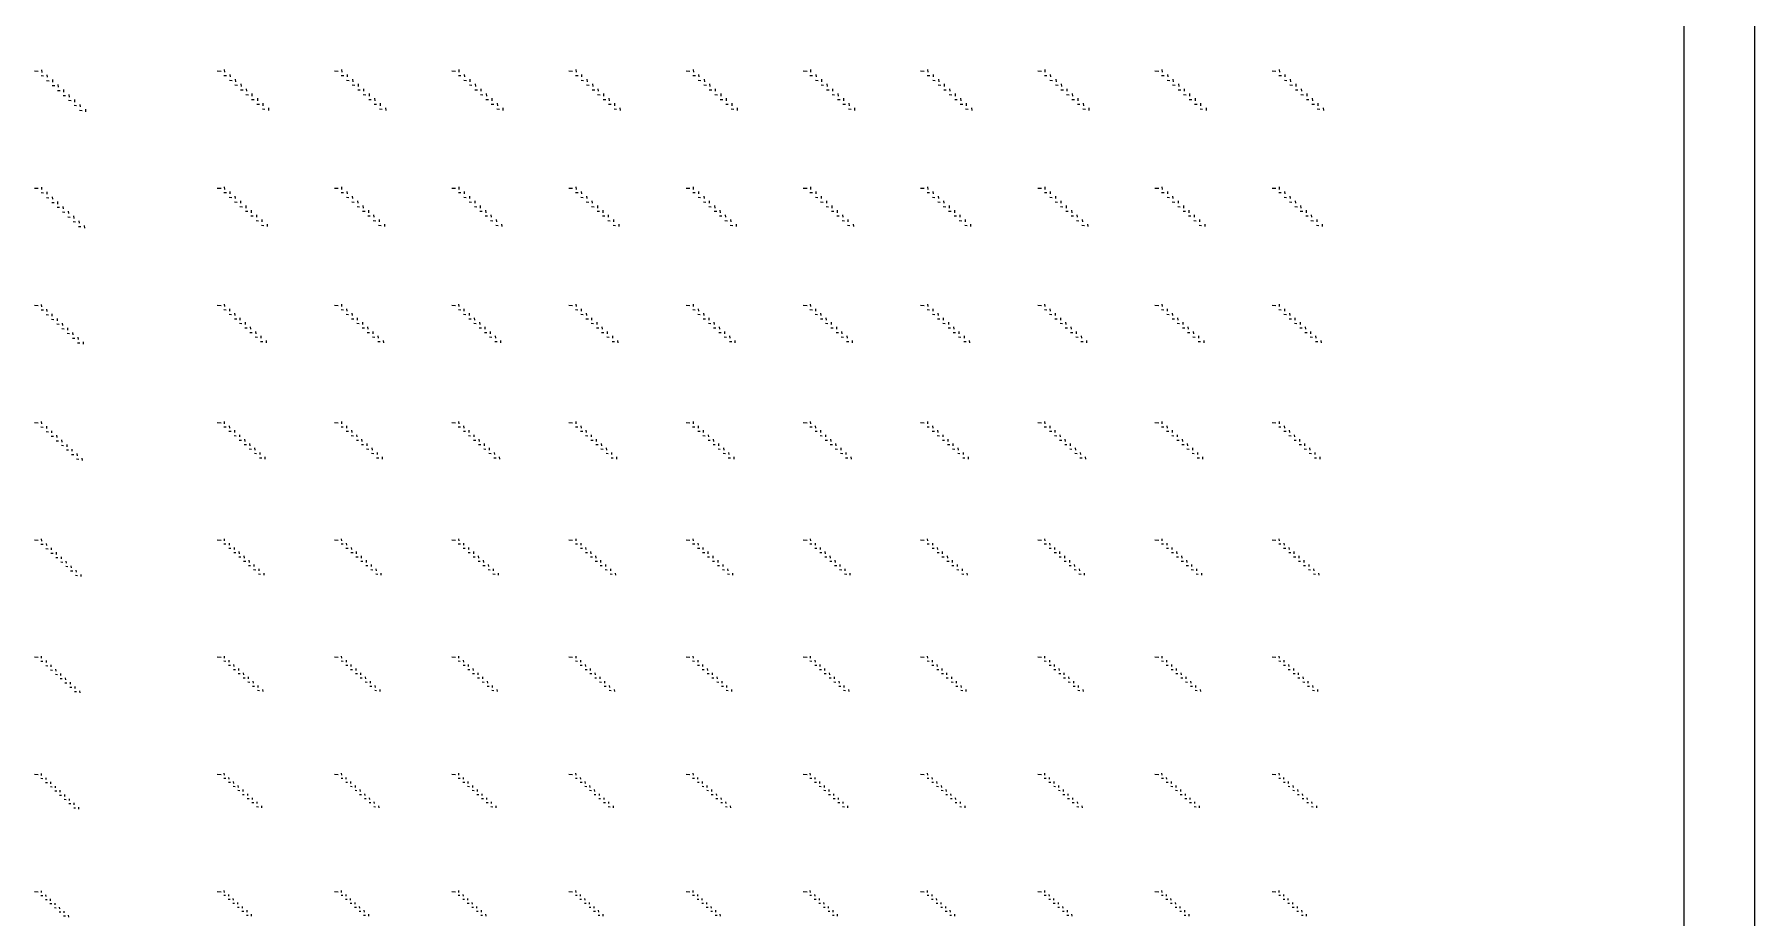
# Model space of a CAD drawing. Extents: x 0 to 300000, y 0 to 300000.
# Drawn here: x 226620 to 300000, y 187790 to 225460 of the extents above; entities that cross this region are included whole.
import ezdxf

# ---------------------------------------------------------------- set-up
doc = ezdxf.new("R2010")
doc.units = 0
doc.header["$MEASUREMENT"] = 0
doc.layers.get('0').update_dxf_attribs({"linetype": 'CONTINUOUS'})

msp = doc.modelspace()

# ---------------------------------------------------------------- linework, layer by layer
at = {"color": 7}
for p, q in [((226620, 223905), (226780, 223895)), ((226920, 223950), (226930, 223840)), ((234420, 223905), (234580, 223895)), ((234720, 223960), (234730, 223850)), ((239420, 223905), (239580, 223895)), ((239720, 223960), (239730, 223850)), ((244420, 223905), (244580, 223895)), ((244720, 223960), (244730, 223850)), ((249420, 223905), (249580, 223895)), ((249720, 223960), (249730, 223850)), ((254420, 223905), (254580, 223895)), ((254720, 223960), (254730, 223850)), ((259420, 223905), (259580, 223895)), ((259720, 223960), (259730, 223850)), ((264420, 223905), (264580, 223895)), ((264720, 223960), (264730, 223850)), ((269420, 223905), (269580, 223895)), ((269720, 223960), (269730, 223850)), ((274420, 223905), (274580, 223895)), ((274720, 223960), (274730, 223850)), ((279420, 223905), (279580, 223895)), ((279720, 223960), (279730, 223850)), ((226905, 223705), (227015, 223695)), ((227140, 223490), (227250, 223485)), ((227155, 223740), (227165, 223630)), ((227375, 223280), (227485, 223275)), ((227390, 223530), (227395, 223420)), ((227625, 223320), (227630, 223210)), ((227860, 223105), (227865, 223000)), ((234705, 223710), (234815, 223705)), ((234940, 223505), (235050, 223500)), ((234955, 223755), (234965, 223645)), ((235175, 223305), (235285, 223295)), ((235190, 223550), (235200, 223440)), ((235410, 223100), (235520, 223090)), ((235425, 223345), (235435, 223235)), ((235660, 223145), (235665, 223035)), ((239705, 223710), (239815, 223705)), ((239940, 223505), (240050, 223500)), ((239955, 223755), (239965, 223645)), ((240175, 223305), (240285, 223295)), ((240190, 223550), (240200, 223440)), ((240410, 223100), (240520, 223090)), ((240425, 223345), (240435, 223235)), ((240660, 223145), (240665, 223035)), ((244705, 223710), (244815, 223705)), ((244940, 223505), (245050, 223500)), ((244955, 223755), (244965, 223645)), ((245175, 223305), (245285, 223295)), ((245190, 223550), (245200, 223440)), ((245410, 223100), (245520, 223090)), ((245425, 223345), (245435, 223235)), ((245660, 223145), (245665, 223035)), ((249705, 223710), (249815, 223705)), ((249940, 223505), (250050, 223500)), ((249955, 223755), (249965, 223645)), ((250175, 223305), (250285, 223295)), ((250190, 223550), (250200, 223440)), ((250410, 223100), (250520, 223090)), ((250425, 223345), (250435, 223235)), ((250660, 223145), (250665, 223035)), ((254705, 223710), (254815, 223705)), ((254940, 223505), (255050, 223500)), ((254955, 223755), (254965, 223645)), ((255175, 223305), (255285, 223295)), ((255190, 223550), (255200, 223440)), ((255410, 223100), (255520, 223090)), ((255425, 223345), (255435, 223235)), ((255660, 223145), (255665, 223035)), ((259705, 223710), (259815, 223705)), ((259940, 223505), (260050, 223500)), ((259955, 223755), (259965, 223645)), ((260175, 223305), (260285, 223295)), ((260190, 223550), (260200, 223440)), ((260410, 223100), (260520, 223090)), ((260425, 223345), (260435, 223235)), ((260660, 223145), (260665, 223035)), ((264705, 223710), (264815, 223705)), ((264940, 223505), (265050, 223500)), ((264955, 223755), (264965, 223645)), ((265175, 223305), (265285, 223295)), ((265190, 223550), (265200, 223440)), ((265410, 223100), (265520, 223090)), ((265425, 223345), (265435, 223235)), ((265660, 223145), (265665, 223035)), ((269705, 223710), (269815, 223705)), ((269940, 223505), (270050, 223500)), ((269955, 223755), (269965, 223645)), ((270175, 223305), (270285, 223295)), ((270190, 223550), (270200, 223440)), ((270410, 223100), (270520, 223090)), ((270425, 223345), (270435, 223235)), ((270660, 223145), (270665, 223035)), ((274705, 223710), (274815, 223705)), ((274940, 223505), (275050, 223500)), ((274955, 223755), (274965, 223645)), ((275175, 223305), (275285, 223295)), ((275190, 223550), (275200, 223440)), ((275410, 223100), (275520, 223090)), ((275425, 223345), (275435, 223235)), ((275660, 223145), (275665, 223035)), ((279705, 223710), (279815, 223705)), ((279940, 223505), (280050, 223500)), ((279955, 223755), (279965, 223645)), ((280175, 223305), (280285, 223295)), ((280190, 223550), (280200, 223440)), ((280410, 223100), (280520, 223090)), ((280425, 223345), (280435, 223235)), ((280660, 223145), (280665, 223035)), ((227610, 223070), (227715, 223065)), ((227840, 222860), (227950, 222850)), ((228075, 222650), (228185, 222640)), ((228090, 222895), (228100, 222785)), ((228310, 222435), (228420, 222430)), ((228325, 222685), (228335, 222575)), ((228560, 222475), (228570, 222365)), ((235645, 222895), (235755, 222885)), ((235880, 222690), (235990, 222685)), ((235895, 222940), (235900, 222830)), ((236110, 222485), (236220, 222480)), ((236130, 222735), (236135, 222625)), ((236365, 222530), (236370, 222420)), ((240645, 222895), (240755, 222885)), ((240880, 222690), (240990, 222685)), ((240895, 222940), (240900, 222830)), ((241110, 222485), (241220, 222480)), ((241130, 222735), (241135, 222625)), ((241365, 222530), (241370, 222420)), ((245645, 222895), (245755, 222885)), ((245880, 222690), (245990, 222685)), ((245895, 222940), (245900, 222830)), ((246110, 222485), (246220, 222480)), ((246130, 222735), (246135, 222625)), ((246365, 222530), (246370, 222420)), ((250645, 222895), (250755, 222885)), ((250880, 222690), (250990, 222685)), ((250895, 222940), (250900, 222830)), ((251110, 222485), (251220, 222480)), ((251130, 222735), (251135, 222625)), ((251365, 222530), (251370, 222420)), ((255645, 222895), (255755, 222885)), ((255880, 222690), (255990, 222685)), ((255895, 222940), (255900, 222830)), ((256110, 222485), (256220, 222480)), ((256130, 222735), (256135, 222625)), ((256365, 222530), (256370, 222420)), ((260645, 222895), (260755, 222885)), ((260880, 222690), (260990, 222685)), ((260895, 222940), (260900, 222830)), ((261110, 222485), (261220, 222480)), ((261130, 222735), (261135, 222625)), ((261365, 222530), (261370, 222420)), ((265645, 222895), (265755, 222885)), ((265880, 222690), (265990, 222685)), ((265895, 222940), (265900, 222830)), ((266110, 222485), (266220, 222480)), ((266130, 222735), (266135, 222625)), ((266365, 222530), (266370, 222420)), ((270645, 222895), (270755, 222885)), ((270880, 222690), (270990, 222685)), ((270895, 222940), (270900, 222830)), ((271110, 222485), (271220, 222480)), ((271130, 222735), (271135, 222625)), ((271365, 222530), (271370, 222420)), ((275645, 222895), (275755, 222885)), ((275880, 222690), (275990, 222685)), ((275895, 222940), (275900, 222830)), ((276110, 222485), (276220, 222480)), ((276130, 222735), (276135, 222625)), ((276365, 222530), (276370, 222420)), ((280645, 222895), (280755, 222885)), ((280880, 222690), (280990, 222685)), ((280895, 222940), (280900, 222830)), ((281110, 222485), (281220, 222480)), ((281130, 222735), (281135, 222625)), ((281365, 222530), (281370, 222420)), ((228545, 222225), (228655, 222220)), ((228795, 222265), (228805, 222155)), ((236345, 222285), (236455, 222275)), ((236600, 222325), (236605, 222220)), ((241345, 222285), (241455, 222275)), ((241600, 222325), (241605, 222220)), ((246345, 222285), (246455, 222275)), ((246600, 222325), (246605, 222220)), ((251345, 222285), (251455, 222275)), ((251600, 222325), (251605, 222220)), ((256345, 222285), (256455, 222275)), ((256600, 222325), (256605, 222220)), ((261345, 222285), (261455, 222275)), ((261600, 222325), (261605, 222220)), ((266345, 222285), (266455, 222275)), ((266600, 222325), (266605, 222220)), ((271345, 222285), (271455, 222275)), ((271600, 222325), (271605, 222220)), ((276345, 222285), (276455, 222275)), ((276600, 222325), (276605, 222220)), ((281345, 222285), (281455, 222275)), ((281600, 222325), (281605, 222220)), ((226620, 218905), (226780, 218895)), ((226905, 218710), (227010, 218700)), ((226920, 218950), (226925, 218845)), ((227145, 218745), (227155, 218640)), ((234420, 218905), (234580, 218895)), ((234705, 218715), (234810, 218710)), ((234720, 218955), (234725, 218850)), ((234950, 218755), (234955, 218655)), ((239420, 218905), (239580, 218895)), ((239705, 218715), (239810, 218710)), ((239720, 218955), (239725, 218850)), ((239950, 218755), (239955, 218655)), ((244420, 218905), (244580, 218895)), ((244705, 218715), (244810, 218710)), ((244720, 218955), (244725, 218850)), ((244950, 218755), (244955, 218655)), ((249420, 218905), (249580, 218895)), ((249705, 218715), (249810, 218710)), ((249720, 218955), (249725, 218850)), ((249950, 218755), (249955, 218655)), ((254420, 218905), (254580, 218895)), ((254705, 218715), (254810, 218710)), ((254720, 218955), (254725, 218850)), ((254950, 218755), (254955, 218655)), ((259420, 218905), (259580, 218895)), ((259705, 218715), (259810, 218710)), ((259720, 218955), (259725, 218850)), ((259950, 218755), (259955, 218655)), ((264420, 218905), (264580, 218895)), ((264705, 218715), (264810, 218710)), ((264720, 218955), (264725, 218850)), ((264950, 218755), (264955, 218655)), ((269420, 218905), (269580, 218895)), ((269705, 218715), (269810, 218710)), ((269720, 218955), (269725, 218850)), ((269950, 218755), (269955, 218655)), ((274420, 218905), (274580, 218895)), ((274705, 218715), (274810, 218710)), ((274720, 218955), (274725, 218850)), ((274950, 218755), (274955, 218655)), ((279420, 218905), (279580, 218895)), ((279705, 218715), (279810, 218710)), ((279720, 218955), (279725, 218850)), ((279950, 218755), (279955, 218655)), ((227130, 218500), (227235, 218495)), ((227360, 218295), (227465, 218290)), ((227375, 218535), (227385, 218430)), ((227590, 218090), (227695, 218085)), ((227605, 218330), (227610, 218225)), ((227830, 218125), (227840, 218020)), ((234935, 218515), (235035, 218510)), ((235160, 218320), (235265, 218310)), ((235175, 218560), (235185, 218455)), ((235390, 218120), (235495, 218110)), ((235405, 218360), (235410, 218255)), ((235635, 218160), (235640, 218055)), ((235865, 217960), (235870, 217855)), ((239935, 218515), (240035, 218510)), ((240160, 218320), (240265, 218310)), ((240175, 218560), (240185, 218455)), ((240390, 218120), (240495, 218110)), ((240405, 218360), (240410, 218255)), ((240635, 218160), (240640, 218055)), ((240865, 217960), (240870, 217855)), ((244935, 218515), (245035, 218510)), ((245160, 218320), (245265, 218310)), ((245175, 218560), (245185, 218455)), ((245390, 218120), (245495, 218110)), ((245405, 218360), (245410, 218255)), ((245635, 218160), (245640, 218055)), ((245865, 217960), (245870, 217855)), ((249935, 218515), (250035, 218510)), ((250160, 218320), (250265, 218310)), ((250175, 218560), (250185, 218455)), ((250390, 218120), (250495, 218110)), ((250405, 218360), (250410, 218255)), ((250635, 218160), (250640, 218055)), ((250865, 217960), (250870, 217855)), ((254935, 218515), (255035, 218510)), ((255160, 218320), (255265, 218310)), ((255175, 218560), (255185, 218455)), ((255390, 218120), (255495, 218110)), ((255405, 218360), (255410, 218255)), ((255635, 218160), (255640, 218055)), ((255865, 217960), (255870, 217855)), ((259935, 218515), (260035, 218510)), ((260160, 218320), (260265, 218310)), ((260175, 218560), (260185, 218455)), ((260390, 218120), (260495, 218110)), ((260405, 218360), (260410, 218255)), ((260635, 218160), (260640, 218055)), ((260865, 217960), (260870, 217855)), ((264935, 218515), (265035, 218510)), ((265160, 218320), (265265, 218310)), ((265175, 218560), (265185, 218455)), ((265390, 218120), (265495, 218110)), ((265405, 218360), (265410, 218255)), ((265635, 218160), (265640, 218055)), ((265865, 217960), (265870, 217855)), ((269935, 218515), (270035, 218510)), ((270160, 218320), (270265, 218310)), ((270175, 218560), (270185, 218455)), ((270390, 218120), (270495, 218110)), ((270405, 218360), (270410, 218255)), ((270635, 218160), (270640, 218055)), ((270865, 217960), (270870, 217855)), ((274935, 218515), (275035, 218510)), ((275160, 218320), (275265, 218310)), ((275175, 218560), (275185, 218455)), ((275390, 218120), (275495, 218110)), ((275405, 218360), (275410, 218255)), ((275635, 218160), (275640, 218055)), ((275865, 217960), (275870, 217855)), ((279935, 218515), (280035, 218510)), ((280160, 218320), (280265, 218310)), ((280175, 218560), (280185, 218455)), ((280390, 218120), (280495, 218110)), ((280405, 218360), (280410, 218255)), ((280635, 218160), (280640, 218055)), ((280865, 217960), (280870, 217855)), ((227820, 217885), (227920, 217880)), ((228045, 217680), (228150, 217670)), ((228060, 217920), (228070, 217815)), ((228275, 217475), (228380, 217465)), ((228290, 217715), (228295, 217610)), ((228505, 217270), (228605, 217260)), ((228520, 217510), (228525, 217405)), ((228745, 217305), (228755, 217200)), ((235620, 217920), (235725, 217915)), ((235850, 217720), (235950, 217715)), ((236075, 217520), (236180, 217515)), ((236090, 217765), (236100, 217660)), ((236305, 217325), (236410, 217315)), ((236320, 217565), (236325, 217460)), ((236550, 217365), (236555, 217260)), ((240620, 217920), (240725, 217915)), ((240850, 217720), (240950, 217715)), ((241075, 217520), (241180, 217515)), ((241090, 217765), (241100, 217660)), ((241305, 217325), (241410, 217315)), ((241320, 217565), (241325, 217460)), ((241550, 217365), (241555, 217260)), ((245620, 217920), (245725, 217915)), ((245850, 217720), (245950, 217715)), ((246075, 217520), (246180, 217515)), ((246090, 217765), (246100, 217660)), ((246305, 217325), (246410, 217315)), ((246320, 217565), (246325, 217460)), ((246550, 217365), (246555, 217260)), ((250620, 217920), (250725, 217915)), ((250850, 217720), (250950, 217715)), ((251075, 217520), (251180, 217515)), ((251090, 217765), (251100, 217660)), ((251305, 217325), (251410, 217315)), ((251320, 217565), (251325, 217460)), ((251550, 217365), (251555, 217260)), ((255620, 217920), (255725, 217915)), ((255850, 217720), (255950, 217715)), ((256075, 217520), (256180, 217515)), ((256090, 217765), (256100, 217660)), ((256305, 217325), (256410, 217315)), ((256320, 217565), (256325, 217460)), ((256550, 217365), (256555, 217260)), ((260620, 217920), (260725, 217915)), ((260850, 217720), (260950, 217715)), ((261075, 217520), (261180, 217515)), ((261090, 217765), (261100, 217660)), ((261305, 217325), (261410, 217315)), ((261320, 217565), (261325, 217460)), ((261550, 217365), (261555, 217260)), ((265620, 217920), (265725, 217915)), ((265850, 217720), (265950, 217715)), ((266075, 217520), (266180, 217515)), ((266090, 217765), (266100, 217660)), ((266305, 217325), (266410, 217315)), ((266320, 217565), (266325, 217460)), ((266550, 217365), (266555, 217260)), ((270620, 217920), (270725, 217915)), ((270850, 217720), (270950, 217715)), ((271075, 217520), (271180, 217515)), ((271090, 217765), (271100, 217660)), ((271305, 217325), (271410, 217315)), ((271320, 217565), (271325, 217460)), ((271550, 217365), (271555, 217260)), ((275620, 217920), (275725, 217915)), ((275850, 217720), (275950, 217715)), ((276075, 217520), (276180, 217515)), ((276090, 217765), (276100, 217660)), ((276305, 217325), (276410, 217315)), ((276320, 217565), (276325, 217460)), ((276550, 217365), (276555, 217260)), ((280620, 217920), (280725, 217915)), ((280850, 217720), (280950, 217715)), ((281075, 217520), (281180, 217515)), ((281090, 217765), (281100, 217660)), ((281305, 217325), (281410, 217315)), ((281320, 217565), (281325, 217460)), ((281550, 217365), (281555, 217260)), ((226620, 213905), (226780, 213895)), ((226905, 213715), (227005, 213705)), ((226915, 213945), (226925, 213845)), ((227140, 213745), (227145, 213645)), ((227360, 213545), (227370, 213445)), ((234420, 213905), (234580, 213895)), ((234705, 213720), (234805, 213715)), ((234715, 213955), (234725, 213855)), ((234940, 213760), (234945, 213660)), ((235160, 213565), (235170, 213465)), ((239420, 213905), (239580, 213895)), ((239705, 213720), (239805, 213715)), ((239715, 213955), (239725, 213855)), ((239940, 213760), (239945, 213660)), ((240160, 213565), (240170, 213465)), ((244420, 213905), (244580, 213895)), ((244705, 213720), (244805, 213715)), ((244715, 213955), (244725, 213855)), ((244940, 213760), (244945, 213660)), ((245160, 213565), (245170, 213465)), ((249420, 213905), (249580, 213895)), ((249705, 213720), (249805, 213715)), ((249715, 213955), (249725, 213855)), ((249940, 213760), (249945, 213660)), ((250160, 213565), (250170, 213465)), ((254420, 213905), (254580, 213895)), ((254705, 213720), (254805, 213715)), ((254715, 213955), (254725, 213855)), ((254940, 213760), (254945, 213660)), ((255160, 213565), (255170, 213465)), ((259420, 213905), (259580, 213895)), ((259705, 213720), (259805, 213715)), ((259715, 213955), (259725, 213855)), ((259940, 213760), (259945, 213660)), ((260160, 213565), (260170, 213465)), ((264420, 213905), (264580, 213895)), ((264705, 213720), (264805, 213715)), ((264715, 213955), (264725, 213855)), ((264940, 213760), (264945, 213660)), ((265160, 213565), (265170, 213465)), ((269420, 213905), (269580, 213895)), ((269705, 213720), (269805, 213715)), ((269715, 213955), (269725, 213855)), ((269940, 213760), (269945, 213660)), ((270160, 213565), (270170, 213465)), ((274420, 213905), (274580, 213895)), ((274705, 213720), (274805, 213715)), ((274715, 213955), (274725, 213855)), ((274940, 213760), (274945, 213660)), ((275160, 213565), (275170, 213465)), ((279420, 213905), (279580, 213895)), ((279705, 213720), (279805, 213715)), ((279715, 213955), (279725, 213855)), ((279940, 213760), (279945, 213660)), ((280160, 213565), (280170, 213465)), ((227125, 213510), (227225, 213505)), ((227350, 213310), (227450, 213305)), ((227570, 213110), (227670, 213105)), ((227585, 213345), (227590, 213245)), ((227795, 212910), (227895, 212905)), ((227805, 213145), (227815, 213045)), ((228030, 212945), (228035, 212845)), ((234925, 213525), (235025, 213520)), ((235150, 213335), (235250, 213325)), ((235370, 213140), (235470, 213130)), ((235385, 213370), (235390, 213275)), ((235595, 212945), (235695, 212940)), ((235610, 213180), (235615, 213080)), ((235830, 212985), (235840, 212885)), ((239925, 213525), (240025, 213520)), ((240150, 213335), (240250, 213325)), ((240370, 213140), (240470, 213130)), ((240385, 213370), (240390, 213275)), ((240595, 212945), (240695, 212940)), ((240610, 213180), (240615, 213080)), ((240830, 212985), (240840, 212885)), ((244925, 213525), (245025, 213520)), ((245150, 213335), (245250, 213325)), ((245370, 213140), (245470, 213130)), ((245385, 213370), (245390, 213275)), ((245595, 212945), (245695, 212940)), ((245610, 213180), (245615, 213080)), ((245830, 212985), (245840, 212885)), ((249925, 213525), (250025, 213520)), ((250150, 213335), (250250, 213325)), ((250370, 213140), (250470, 213130)), ((250385, 213370), (250390, 213275)), ((250595, 212945), (250695, 212940)), ((250610, 213180), (250615, 213080)), ((250830, 212985), (250840, 212885)), ((254925, 213525), (255025, 213520)), ((255150, 213335), (255250, 213325)), ((255370, 213140), (255470, 213130)), ((255385, 213370), (255390, 213275)), ((255595, 212945), (255695, 212940)), ((255610, 213180), (255615, 213080)), ((255830, 212985), (255840, 212885)), ((259925, 213525), (260025, 213520)), ((260150, 213335), (260250, 213325)), ((260370, 213140), (260470, 213130)), ((260385, 213370), (260390, 213275)), ((260595, 212945), (260695, 212940)), ((260610, 213180), (260615, 213080)), ((260830, 212985), (260840, 212885)), ((264925, 213525), (265025, 213520)), ((265150, 213335), (265250, 213325)), ((265370, 213140), (265470, 213130)), ((265385, 213370), (265390, 213275)), ((265595, 212945), (265695, 212940)), ((265610, 213180), (265615, 213080)), ((265830, 212985), (265840, 212885)), ((269925, 213525), (270025, 213520)), ((270150, 213335), (270250, 213325)), ((270370, 213140), (270470, 213130)), ((270385, 213370), (270390, 213275)), ((270595, 212945), (270695, 212940)), ((270610, 213180), (270615, 213080)), ((270830, 212985), (270840, 212885)), ((274925, 213525), (275025, 213520)), ((275150, 213335), (275250, 213325)), ((275370, 213140), (275470, 213130)), ((275385, 213370), (275390, 213275)), ((275595, 212945), (275695, 212940)), ((275610, 213180), (275615, 213080)), ((275830, 212985), (275840, 212885)), ((279925, 213525), (280025, 213520)), ((280150, 213335), (280250, 213325)), ((280370, 213140), (280470, 213130)), ((280385, 213370), (280390, 213275)), ((280595, 212945), (280695, 212940)), ((280610, 213180), (280615, 213080)), ((280830, 212985), (280840, 212885)), ((228015, 212710), (228115, 212705)), ((228240, 212510), (228340, 212505)), ((228250, 212745), (228260, 212645)), ((228460, 212310), (228560, 212305)), ((228475, 212545), (228480, 212445)), ((228695, 212345), (228705, 212245)), ((235815, 212750), (235915, 212745)), ((236040, 212560), (236140, 212550)), ((236055, 212790), (236060, 212690)), ((236265, 212365), (236365, 212355)), ((236275, 212600), (236285, 212500)), ((236500, 212405), (236505, 212305)), ((240815, 212750), (240915, 212745)), ((241040, 212560), (241140, 212550)), ((241055, 212790), (241060, 212690)), ((241265, 212365), (241365, 212355)), ((241275, 212600), (241285, 212500)), ((241500, 212405), (241505, 212305)), ((245815, 212750), (245915, 212745)), ((246040, 212560), (246140, 212550)), ((246055, 212790), (246060, 212690)), ((246265, 212365), (246365, 212355)), ((246275, 212600), (246285, 212500)), ((246500, 212405), (246505, 212305)), ((250815, 212750), (250915, 212745)), ((251040, 212560), (251140, 212550)), ((251055, 212790), (251060, 212690)), ((251265, 212365), (251365, 212355)), ((251275, 212600), (251285, 212500)), ((251500, 212405), (251505, 212305)), ((255815, 212750), (255915, 212745)), ((256040, 212560), (256140, 212550)), ((256055, 212790), (256060, 212690)), ((256265, 212365), (256365, 212355)), ((256275, 212600), (256285, 212500)), ((256500, 212405), (256505, 212305)), ((260815, 212750), (260915, 212745)), ((261040, 212560), (261140, 212550)), ((261055, 212790), (261060, 212690)), ((261265, 212365), (261365, 212355)), ((261275, 212600), (261285, 212500)), ((261500, 212405), (261505, 212305)), ((265815, 212750), (265915, 212745)), ((266040, 212560), (266140, 212550)), ((266055, 212790), (266060, 212690)), ((266265, 212365), (266365, 212355)), ((266275, 212600), (266285, 212500)), ((266500, 212405), (266505, 212305)), ((270815, 212750), (270915, 212745)), ((271040, 212560), (271140, 212550)), ((271055, 212790), (271060, 212690)), ((271265, 212365), (271365, 212355)), ((271275, 212600), (271285, 212500)), ((271500, 212405), (271505, 212305)), ((275815, 212750), (275915, 212745)), ((276040, 212560), (276140, 212550)), ((276055, 212790), (276060, 212690)), ((276265, 212365), (276365, 212355)), ((276275, 212600), (276285, 212500)), ((276500, 212405), (276505, 212305)), ((280815, 212750), (280915, 212745)), ((281040, 212560), (281140, 212550)), ((281055, 212790), (281060, 212690)), ((281265, 212365), (281365, 212355)), ((281275, 212600), (281285, 212500)), ((281500, 212405), (281505, 212305)), ((226620, 208905), (226780, 208895)), ((226900, 208715), (226995, 208710)), ((226915, 208945), (226920, 208850)), ((227120, 208520), (227215, 208515)), ((227130, 208750), (227135, 208655)), ((227350, 208555), (227355, 208460)), ((234420, 208905), (234580, 208895)), ((234700, 208725), (234795, 208720)), ((234715, 208950), (234720, 208855)), ((234920, 208535), (235015, 208530)), ((234930, 208765), (234940, 208670)), ((235150, 208575), (235155, 208480)), ((239420, 208905), (239580, 208895)), ((239700, 208725), (239795, 208720)), ((239715, 208950), (239720, 208855)), ((239920, 208535), (240015, 208530)), ((239930, 208765), (239940, 208670)), ((240150, 208575), (240155, 208480)), ((244420, 208905), (244580, 208895)), ((244700, 208725), (244795, 208720)), ((244715, 208950), (244720, 208855)), ((244920, 208535), (245015, 208530)), ((244930, 208765), (244940, 208670)), ((245150, 208575), (245155, 208480)), ((249420, 208905), (249580, 208895)), ((249700, 208725), (249795, 208720)), ((249715, 208950), (249720, 208855)), ((249920, 208535), (250015, 208530)), ((249930, 208765), (249940, 208670)), ((250150, 208575), (250155, 208480)), ((254420, 208905), (254580, 208895)), ((254700, 208725), (254795, 208720)), ((254715, 208950), (254720, 208855)), ((254920, 208535), (255015, 208530)), ((254930, 208765), (254940, 208670)), ((255150, 208575), (255155, 208480)), ((259420, 208905), (259580, 208895)), ((259700, 208725), (259795, 208720)), ((259715, 208950), (259720, 208855)), ((259920, 208535), (260015, 208530)), ((259930, 208765), (259940, 208670)), ((260150, 208575), (260155, 208480)), ((264420, 208905), (264580, 208895)), ((264700, 208725), (264795, 208720)), ((264715, 208950), (264720, 208855)), ((264920, 208535), (265015, 208530)), ((264930, 208765), (264940, 208670)), ((265150, 208575), (265155, 208480)), ((269420, 208905), (269580, 208895)), ((269700, 208725), (269795, 208720)), ((269715, 208950), (269720, 208855)), ((269920, 208535), (270015, 208530)), ((269930, 208765), (269940, 208670)), ((270150, 208575), (270155, 208480)), ((274420, 208905), (274580, 208895)), ((274700, 208725), (274795, 208720)), ((274715, 208950), (274720, 208855)), ((274920, 208535), (275015, 208530)), ((274930, 208765), (274940, 208670)), ((275150, 208575), (275155, 208480)), ((279420, 208905), (279580, 208895)), ((279700, 208725), (279795, 208720)), ((279715, 208950), (279720, 208855)), ((279920, 208535), (280015, 208530)), ((279930, 208765), (279940, 208670)), ((280150, 208575), (280155, 208480)), ((227335, 208325), (227430, 208320)), ((227550, 208130), (227645, 208125)), ((227565, 208360), (227570, 208265)), ((227770, 207935), (227865, 207930)), ((227780, 208165), (227785, 208070)), ((227985, 207740), (228080, 207735)), ((228000, 207970), (228005, 207875)), ((228215, 207775), (228220, 207680)), ((235135, 208350), (235230, 208340)), ((235355, 208160), (235450, 208150)), ((235365, 208385), (235370, 208290)), ((235570, 207970), (235665, 207965)), ((235580, 208195), (235590, 208100)), ((235785, 207780), (235880, 207775)), ((235800, 208010), (235805, 207915)), ((236015, 207820), (236025, 207725)), ((240135, 208350), (240230, 208340)), ((240355, 208160), (240450, 208150)), ((240365, 208385), (240370, 208290)), ((240570, 207970), (240665, 207965)), ((240580, 208195), (240590, 208100)), ((240785, 207780), (240880, 207775)), ((240800, 208010), (240805, 207915)), ((241015, 207820), (241025, 207725)), ((245135, 208350), (245230, 208340)), ((245355, 208160), (245450, 208150)), ((245365, 208385), (245370, 208290)), ((245570, 207970), (245665, 207965)), ((245580, 208195), (245590, 208100)), ((245785, 207780), (245880, 207775)), ((245800, 208010), (245805, 207915)), ((246015, 207820), (246025, 207725)), ((250135, 208350), (250230, 208340)), ((250355, 208160), (250450, 208150)), ((250365, 208385), (250370, 208290)), ((250570, 207970), (250665, 207965)), ((250580, 208195), (250590, 208100)), ((250785, 207780), (250880, 207775)), ((250800, 208010), (250805, 207915)), ((251015, 207820), (251025, 207725)), ((255135, 208350), (255230, 208340)), ((255355, 208160), (255450, 208150)), ((255365, 208385), (255370, 208290)), ((255570, 207970), (255665, 207965)), ((255580, 208195), (255590, 208100)), ((255785, 207780), (255880, 207775)), ((255800, 208010), (255805, 207915)), ((256015, 207820), (256025, 207725)), ((260135, 208350), (260230, 208340)), ((260355, 208160), (260450, 208150)), ((260365, 208385), (260370, 208290)), ((260570, 207970), (260665, 207965)), ((260580, 208195), (260590, 208100)), ((260785, 207780), (260880, 207775)), ((260800, 208010), (260805, 207915)), ((261015, 207820), (261025, 207725)), ((265135, 208350), (265230, 208340)), ((265355, 208160), (265450, 208150)), ((265365, 208385), (265370, 208290)), ((265570, 207970), (265665, 207965)), ((265580, 208195), (265590, 208100)), ((265785, 207780), (265880, 207775)), ((265800, 208010), (265805, 207915)), ((266015, 207820), (266025, 207725)), ((270135, 208350), (270230, 208340)), ((270355, 208160), (270450, 208150)), ((270365, 208385), (270370, 208290)), ((270570, 207970), (270665, 207965)), ((270580, 208195), (270590, 208100)), ((270785, 207780), (270880, 207775)), ((270800, 208010), (270805, 207915)), ((271015, 207820), (271025, 207725)), ((275135, 208350), (275230, 208340)), ((275355, 208160), (275450, 208150)), ((275365, 208385), (275370, 208290)), ((275570, 207970), (275665, 207965)), ((275580, 208195), (275590, 208100)), ((275785, 207780), (275880, 207775)), ((275800, 208010), (275805, 207915)), ((276015, 207820), (276025, 207725)), ((280135, 208350), (280230, 208340)), ((280355, 208160), (280450, 208150)), ((280365, 208385), (280370, 208290)), ((280570, 207970), (280665, 207965)), ((280580, 208195), (280590, 208100)), ((280785, 207780), (280880, 207775)), ((280800, 208010), (280805, 207915)), ((281015, 207820), (281025, 207725)), ((228200, 207545), (228295, 207540)), ((228420, 207350), (228515, 207345)), ((228430, 207580), (228440, 207485)), ((228650, 207385), (228655, 207290)), ((236005, 207595), (236100, 207585)), ((236220, 207405), (236315, 207400)), ((236235, 207630), (236240, 207535)), ((236450, 207440), (236455, 207345)), ((241005, 207595), (241100, 207585)), ((241220, 207405), (241315, 207400)), ((241235, 207630), (241240, 207535)), ((241450, 207440), (241455, 207345)), ((246005, 207595), (246100, 207585)), ((246220, 207405), (246315, 207400)), ((246235, 207630), (246240, 207535)), ((246450, 207440), (246455, 207345)), ((251005, 207595), (251100, 207585)), ((251220, 207405), (251315, 207400)), ((251235, 207630), (251240, 207535)), ((251450, 207440), (251455, 207345)), ((256005, 207595), (256100, 207585)), ((256220, 207405), (256315, 207400)), ((256235, 207630), (256240, 207535)), ((256450, 207440), (256455, 207345)), ((261005, 207595), (261100, 207585)), ((261220, 207405), (261315, 207400)), ((261235, 207630), (261240, 207535)), ((261450, 207440), (261455, 207345)), ((266005, 207595), (266100, 207585)), ((266220, 207405), (266315, 207400)), ((266235, 207630), (266240, 207535)), ((266450, 207440), (266455, 207345)), ((271005, 207595), (271100, 207585)), ((271220, 207405), (271315, 207400)), ((271235, 207630), (271240, 207535)), ((271450, 207440), (271455, 207345)), ((276005, 207595), (276100, 207585)), ((276220, 207405), (276315, 207400)), ((276235, 207630), (276240, 207535)), ((276450, 207440), (276455, 207345)), ((281005, 207595), (281100, 207585)), ((281220, 207405), (281315, 207400)), ((281235, 207630), (281240, 207535)), ((281450, 207440), (281455, 207345)), ((226620, 203905), (226780, 203895)), ((226900, 203720), (226990, 203715)), ((226910, 203940), (226920, 203850)), ((227110, 203530), (227200, 203525)), ((227125, 203750), (227130, 203660)), ((227325, 203340), (227415, 203335)), ((227335, 203560), (227340, 203470)), ((227545, 203370), (227550, 203280)), ((234420, 203905), (234580, 203895)), ((234700, 203730), (234790, 203725)), ((234710, 203950), (234720, 203860)), ((234910, 203545), (235000, 203540)), ((234925, 203765), (234930, 203675)), ((235125, 203365), (235215, 203355)), ((235135, 203580), (235140, 203490)), ((235345, 203400), (235350, 203310)), ((239420, 203905), (239580, 203895)), ((239700, 203730), (239790, 203725)), ((239710, 203950), (239720, 203860)), ((239910, 203545), (240000, 203540)), ((239925, 203765), (239930, 203675)), ((240125, 203365), (240215, 203355)), ((240135, 203580), (240140, 203490)), ((240345, 203400), (240350, 203310)), ((244420, 203905), (244580, 203895)), ((244700, 203730), (244790, 203725)), ((244710, 203950), (244720, 203860)), ((244910, 203545), (245000, 203540)), ((244925, 203765), (244930, 203675)), ((245125, 203365), (245215, 203355)), ((245135, 203580), (245140, 203490)), ((245345, 203400), (245350, 203310)), ((249420, 203905), (249580, 203895)), ((249700, 203730), (249790, 203725)), ((249710, 203950), (249720, 203860)), ((249910, 203545), (250000, 203540)), ((249925, 203765), (249930, 203675)), ((250125, 203365), (250215, 203355)), ((250135, 203580), (250140, 203490)), ((250345, 203400), (250350, 203310)), ((254420, 203905), (254580, 203895)), ((254700, 203730), (254790, 203725)), ((254710, 203950), (254720, 203860)), ((254910, 203545), (255000, 203540)), ((254925, 203765), (254930, 203675)), ((255125, 203365), (255215, 203355)), ((255135, 203580), (255140, 203490)), ((255345, 203400), (255350, 203310)), ((259420, 203905), (259580, 203895)), ((259700, 203730), (259790, 203725)), ((259710, 203950), (259720, 203860)), ((259910, 203545), (260000, 203540)), ((259925, 203765), (259930, 203675)), ((260125, 203365), (260215, 203355)), ((260135, 203580), (260140, 203490)), ((260345, 203400), (260350, 203310)), ((264420, 203905), (264580, 203895)), ((264700, 203730), (264790, 203725)), ((264710, 203950), (264720, 203860)), ((264910, 203545), (265000, 203540)), ((264925, 203765), (264930, 203675)), ((265125, 203365), (265215, 203355)), ((265135, 203580), (265140, 203490)), ((265345, 203400), (265350, 203310)), ((269420, 203905), (269580, 203895)), ((269700, 203730), (269790, 203725)), ((269710, 203950), (269720, 203860)), ((269910, 203545), (270000, 203540)), ((269925, 203765), (269930, 203675)), ((270125, 203365), (270215, 203355)), ((270135, 203580), (270140, 203490)), ((270345, 203400), (270350, 203310)), ((274420, 203905), (274580, 203895)), ((274700, 203730), (274790, 203725)), ((274710, 203950), (274720, 203860)), ((274910, 203545), (275000, 203540)), ((274925, 203765), (274930, 203675)), ((275125, 203365), (275215, 203355)), ((275135, 203580), (275140, 203490)), ((275345, 203400), (275350, 203310)), ((279420, 203905), (279580, 203895)), ((279700, 203730), (279790, 203725)), ((279710, 203950), (279720, 203860)), ((279910, 203545), (280000, 203540)), ((279925, 203765), (279930, 203675)), ((280125, 203365), (280215, 203355)), ((280135, 203580), (280140, 203490)), ((280345, 203400), (280350, 203310)), ((227535, 203155), (227625, 203145)), ((227745, 202965), (227835, 202955)), ((227755, 203180), (227760, 203090)), ((227955, 202775), (228045, 202765)), ((227965, 202990), (227970, 202900)), ((228165, 202585), (228255, 202575)), ((228175, 202800), (228185, 202710)), ((228390, 202610), (228395, 202525)), ((235335, 203180), (235425, 203175)), ((235545, 202995), (235635, 202990)), ((235555, 203215), (235565, 203125)), ((235755, 202810), (235845, 202805)), ((235770, 203030), (235775, 202940)), ((235970, 202630), (236060, 202620)), ((235980, 202845), (235985, 202760)), ((236190, 202665), (236195, 202575)), ((240335, 203180), (240425, 203175)), ((240545, 202995), (240635, 202990)), ((240555, 203215), (240565, 203125)), ((240755, 202810), (240845, 202805)), ((240770, 203030), (240775, 202940)), ((240970, 202630), (241060, 202620)), ((240980, 202845), (240985, 202760)), ((241190, 202665), (241195, 202575)), ((245335, 203180), (245425, 203175)), ((245545, 202995), (245635, 202990)), ((245555, 203215), (245565, 203125)), ((245755, 202810), (245845, 202805)), ((245770, 203030), (245775, 202940)), ((245970, 202630), (246060, 202620)), ((245980, 202845), (245985, 202760)), ((246190, 202665), (246195, 202575)), ((250335, 203180), (250425, 203175)), ((250545, 202995), (250635, 202990)), ((250555, 203215), (250565, 203125)), ((250755, 202810), (250845, 202805)), ((250770, 203030), (250775, 202940)), ((250970, 202630), (251060, 202620)), ((250980, 202845), (250985, 202760)), ((251190, 202665), (251195, 202575)), ((255335, 203180), (255425, 203175)), ((255545, 202995), (255635, 202990)), ((255555, 203215), (255565, 203125)), ((255755, 202810), (255845, 202805)), ((255770, 203030), (255775, 202940)), ((255970, 202630), (256060, 202620)), ((255980, 202845), (255985, 202760)), ((256190, 202665), (256195, 202575)), ((260335, 203180), (260425, 203175)), ((260545, 202995), (260635, 202990)), ((260555, 203215), (260565, 203125)), ((260755, 202810), (260845, 202805)), ((260770, 203030), (260775, 202940)), ((260970, 202630), (261060, 202620)), ((260980, 202845), (260985, 202760)), ((261190, 202665), (261195, 202575)), ((265335, 203180), (265425, 203175)), ((265545, 202995), (265635, 202990)), ((265555, 203215), (265565, 203125)), ((265755, 202810), (265845, 202805)), ((265770, 203030), (265775, 202940)), ((265970, 202630), (266060, 202620)), ((265980, 202845), (265985, 202760)), ((266190, 202665), (266195, 202575)), ((270335, 203180), (270425, 203175)), ((270545, 202995), (270635, 202990)), ((270555, 203215), (270565, 203125)), ((270755, 202810), (270845, 202805)), ((270770, 203030), (270775, 202940)), ((270970, 202630), (271060, 202620)), ((270980, 202845), (270985, 202760)), ((271190, 202665), (271195, 202575)), ((275335, 203180), (275425, 203175)), ((275545, 202995), (275635, 202990)), ((275555, 203215), (275565, 203125)), ((275755, 202810), (275845, 202805)), ((275770, 203030), (275775, 202940)), ((275970, 202630), (276060, 202620)), ((275980, 202845), (275985, 202760)), ((276190, 202665), (276195, 202575)), ((280335, 203180), (280425, 203175)), ((280545, 202995), (280635, 202990)), ((280555, 203215), (280565, 203125)), ((280755, 202810), (280845, 202805)), ((280770, 203030), (280775, 202940)), ((280970, 202630), (281060, 202620)), ((280980, 202845), (280985, 202760)), ((281190, 202665), (281195, 202575)), ((228375, 202395), (228465, 202385)), ((228600, 202425), (228605, 202335)), ((236180, 202445), (236270, 202440)), ((236400, 202480), (236405, 202390)), ((241180, 202445), (241270, 202440)), ((241400, 202480), (241405, 202390)), ((246180, 202445), (246270, 202440)), ((246400, 202480), (246405, 202390)), ((251180, 202445), (251270, 202440)), ((251400, 202480), (251405, 202390)), ((256180, 202445), (256270, 202440)), ((256400, 202480), (256405, 202390)), ((261180, 202445), (261270, 202440)), ((261400, 202480), (261405, 202390)), ((266180, 202445), (266270, 202440)), ((266400, 202480), (266405, 202390)), ((271180, 202445), (271270, 202440)), ((271400, 202480), (271405, 202390)), ((276180, 202445), (276270, 202440)), ((276400, 202480), (276405, 202390)), ((281180, 202445), (281270, 202440)), ((281400, 202480), (281405, 202390)), ((226620, 198905), (226780, 198895)), ((226910, 198940), (226915, 198855)), ((234420, 198905), (234580, 198895)), ((234710, 198945), (234715, 198860)), ((239420, 198905), (239580, 198895)), ((239710, 198945), (239715, 198860)), ((244420, 198905), (244580, 198895)), ((244710, 198945), (244715, 198860)), ((249420, 198905), (249580, 198895)), ((249710, 198945), (249715, 198860)), ((254420, 198905), (254580, 198895)), ((254710, 198945), (254715, 198860)), ((259420, 198905), (259580, 198895)), ((259710, 198945), (259715, 198860)), ((264420, 198905), (264580, 198895)), ((264710, 198945), (264715, 198860)), ((269420, 198905), (269580, 198895)), ((269710, 198945), (269715, 198860)), ((274420, 198905), (274580, 198895)), ((274710, 198945), (274715, 198860)), ((279420, 198905), (279580, 198895)), ((279710, 198945), (279715, 198860)), ((226900, 198725), (226985, 198720)), ((227105, 198540), (227190, 198535)), ((227115, 198755), (227120, 198670)), ((227310, 198360), (227395, 198350)), ((227320, 198570), (227325, 198485)), ((227515, 198175), (227600, 198165)), ((227525, 198385), (227530, 198300)), ((227730, 198200), (227735, 198115)), ((234700, 198735), (234785, 198730)), ((234905, 198555), (234990, 198550)), ((234915, 198770), (234920, 198685)), ((235110, 198375), (235195, 198370)), ((235120, 198590), (235125, 198505)), ((235315, 198200), (235400, 198195)), ((235325, 198410), (235330, 198325)), ((235530, 198230), (235535, 198150)), ((239700, 198735), (239785, 198730)), ((239905, 198555), (239990, 198550)), ((239915, 198770), (239920, 198685)), ((240110, 198375), (240195, 198370)), ((240120, 198590), (240125, 198505)), ((240315, 198200), (240400, 198195)), ((240325, 198410), (240330, 198325)), ((240530, 198230), (240535, 198150)), ((244700, 198735), (244785, 198730)), ((244905, 198555), (244990, 198550)), ((244915, 198770), (244920, 198685)), ((245110, 198375), (245195, 198370)), ((245120, 198590), (245125, 198505)), ((245315, 198200), (245400, 198195)), ((245325, 198410), (245330, 198325)), ((245530, 198230), (245535, 198150)), ((249700, 198735), (249785, 198730)), ((249905, 198555), (249990, 198550)), ((249915, 198770), (249920, 198685)), ((250110, 198375), (250195, 198370)), ((250120, 198590), (250125, 198505)), ((250315, 198200), (250400, 198195)), ((250325, 198410), (250330, 198325)), ((250530, 198230), (250535, 198150)), ((254700, 198735), (254785, 198730)), ((254905, 198555), (254990, 198550)), ((254915, 198770), (254920, 198685)), ((255110, 198375), (255195, 198370)), ((255120, 198590), (255125, 198505)), ((255315, 198200), (255400, 198195)), ((255325, 198410), (255330, 198325)), ((255530, 198230), (255535, 198150)), ((259700, 198735), (259785, 198730)), ((259905, 198555), (259990, 198550)), ((259915, 198770), (259920, 198685)), ((260110, 198375), (260195, 198370)), ((260120, 198590), (260125, 198505)), ((260315, 198200), (260400, 198195)), ((260325, 198410), (260330, 198325)), ((260530, 198230), (260535, 198150)), ((264700, 198735), (264785, 198730)), ((264905, 198555), (264990, 198550)), ((264915, 198770), (264920, 198685)), ((265110, 198375), (265195, 198370)), ((265120, 198590), (265125, 198505)), ((265315, 198200), (265400, 198195)), ((265325, 198410), (265330, 198325)), ((265530, 198230), (265535, 198150)), ((269700, 198735), (269785, 198730)), ((269905, 198555), (269990, 198550)), ((269915, 198770), (269920, 198685)), ((270110, 198375), (270195, 198370)), ((270120, 198590), (270125, 198505)), ((270315, 198200), (270400, 198195)), ((270325, 198410), (270330, 198325)), ((270530, 198230), (270535, 198150)), ((274700, 198735), (274785, 198730)), ((274905, 198555), (274990, 198550)), ((274915, 198770), (274920, 198685)), ((275110, 198375), (275195, 198370)), ((275120, 198590), (275125, 198505)), ((275315, 198200), (275400, 198195)), ((275325, 198410), (275330, 198325)), ((275530, 198230), (275535, 198150)), ((279700, 198735), (279785, 198730)), ((279905, 198555), (279990, 198550)), ((279915, 198770), (279920, 198685)), ((280110, 198375), (280195, 198370)), ((280120, 198590), (280125, 198505)), ((280315, 198200), (280400, 198195)), ((280325, 198410), (280330, 198325)), ((280530, 198230), (280535, 198150)), ((227720, 197990), (227805, 197985)), ((227925, 197805), (228010, 197800)), ((227935, 198015), (227940, 197930)), ((228130, 197620), (228215, 197615)), ((228140, 197830), (228145, 197745)), ((228335, 197435), (228420, 197430)), ((228345, 197645), (228350, 197560)), ((228550, 197460), (228555, 197380)), ((235520, 198020), (235605, 198015)), ((235725, 197840), (235810, 197835)), ((235735, 198055), (235740, 197970)), ((235930, 197665), (236015, 197660)), ((235940, 197875), (235945, 197790)), ((236135, 197485), (236220, 197480)), ((236145, 197695), (236150, 197610)), ((236350, 197520), (236360, 197435)), ((240520, 198020), (240605, 198015)), ((240725, 197840), (240810, 197835)), ((240735, 198055), (240740, 197970)), ((240930, 197665), (241015, 197660)), ((240940, 197875), (240945, 197790)), ((241135, 197485), (241220, 197480)), ((241145, 197695), (241150, 197610)), ((241350, 197520), (241360, 197435)), ((245520, 198020), (245605, 198015)), ((245725, 197840), (245810, 197835)), ((245735, 198055), (245740, 197970)), ((245930, 197665), (246015, 197660)), ((245940, 197875), (245945, 197790)), ((246135, 197485), (246220, 197480)), ((246145, 197695), (246150, 197610)), ((246350, 197520), (246360, 197435)), ((250520, 198020), (250605, 198015)), ((250725, 197840), (250810, 197835)), ((250735, 198055), (250740, 197970)), ((250930, 197665), (251015, 197660)), ((250940, 197875), (250945, 197790)), ((251135, 197485), (251220, 197480)), ((251145, 197695), (251150, 197610)), ((251350, 197520), (251360, 197435)), ((255520, 198020), (255605, 198015)), ((255725, 197840), (255810, 197835)), ((255735, 198055), (255740, 197970)), ((255930, 197665), (256015, 197660)), ((255940, 197875), (255945, 197790)), ((256135, 197485), (256220, 197480)), ((256145, 197695), (256150, 197610)), ((256350, 197520), (256360, 197435)), ((260520, 198020), (260605, 198015)), ((260725, 197840), (260810, 197835)), ((260735, 198055), (260740, 197970)), ((260930, 197665), (261015, 197660)), ((260940, 197875), (260945, 197790)), ((261135, 197485), (261220, 197480)), ((261145, 197695), (261150, 197610)), ((261350, 197520), (261360, 197435)), ((265520, 198020), (265605, 198015)), ((265725, 197840), (265810, 197835)), ((265735, 198055), (265740, 197970)), ((265930, 197665), (266015, 197660)), ((265940, 197875), (265945, 197790)), ((266135, 197485), (266220, 197480)), ((266145, 197695), (266150, 197610)), ((266350, 197520), (266360, 197435)), ((270520, 198020), (270605, 198015)), ((270725, 197840), (270810, 197835)), ((270735, 198055), (270740, 197970)), ((270930, 197665), (271015, 197660)), ((270940, 197875), (270945, 197790)), ((271135, 197485), (271220, 197480)), ((271145, 197695), (271150, 197610)), ((271350, 197520), (271360, 197435)), ((275520, 198020), (275605, 198015)), ((275725, 197840), (275810, 197835)), ((275735, 198055), (275740, 197970)), ((275930, 197665), (276015, 197660)), ((275940, 197875), (275945, 197790)), ((276135, 197485), (276220, 197480)), ((276145, 197695), (276150, 197610)), ((276350, 197520), (276360, 197435)), ((280520, 198020), (280605, 198015)), ((280725, 197840), (280810, 197835)), ((280735, 198055), (280740, 197970)), ((280930, 197665), (281015, 197660)), ((280940, 197875), (280945, 197790)), ((281135, 197485), (281220, 197480)), ((281145, 197695), (281150, 197610)), ((281350, 197520), (281360, 197435)), ((226620, 193905), (226780, 193895)), ((226900, 193730), (226980, 193725)), ((226905, 193935), (226915, 193855)), ((227105, 193755), (227110, 193675)), ((234420, 193905), (234580, 193895)), ((234700, 193740), (234780, 193735)), ((234705, 193945), (234715, 193865)), ((234905, 193770), (234910, 193690)), ((239420, 193905), (239580, 193895)), ((239700, 193740), (239780, 193735)), ((239705, 193945), (239715, 193865)), ((239905, 193770), (239910, 193690)), ((244420, 193905), (244580, 193895)), ((244700, 193740), (244780, 193735)), ((244705, 193945), (244715, 193865)), ((244905, 193770), (244910, 193690)), ((249420, 193905), (249580, 193895)), ((249700, 193740), (249780, 193735)), ((249705, 193945), (249715, 193865)), ((249905, 193770), (249910, 193690)), ((254420, 193905), (254580, 193895)), ((254700, 193740), (254780, 193735)), ((254705, 193945), (254715, 193865)), ((254905, 193770), (254910, 193690)), ((259420, 193905), (259580, 193895)), ((259700, 193740), (259780, 193735)), ((259705, 193945), (259715, 193865)), ((259905, 193770), (259910, 193690)), ((264420, 193905), (264580, 193895)), ((264700, 193740), (264780, 193735)), ((264705, 193945), (264715, 193865)), ((264905, 193770), (264910, 193690)), ((269420, 193905), (269580, 193895)), ((269700, 193740), (269780, 193735)), ((269705, 193945), (269715, 193865)), ((269905, 193770), (269910, 193690)), ((274420, 193905), (274580, 193895)), ((274700, 193740), (274780, 193735)), ((274705, 193945), (274715, 193865)), ((274905, 193770), (274910, 193690)), ((279420, 193905), (279580, 193895)), ((279700, 193740), (279780, 193735)), ((279705, 193945), (279715, 193865)), ((279905, 193770), (279910, 193690)), ((227100, 193550), (227180, 193545)), ((227300, 193375), (227380, 193370)), ((227305, 193580), (227310, 193500)), ((227495, 193195), (227575, 193190)), ((227505, 193400), (227510, 193320)), ((227695, 193015), (227775, 193010)), ((227705, 193220), (227710, 193140)), ((227905, 193040), (227910, 192960)), ((234900, 193565), (234980, 193560)), ((235100, 193390), (235180, 193385)), ((235105, 193595), (235110, 193515)), ((235300, 193220), (235380, 193215)), ((235305, 193425), (235310, 193345)), ((235495, 193045), (235575, 193040)), ((235505, 193250), (235510, 193170)), ((235705, 193075), (235710, 192995)), ((239900, 193565), (239980, 193560)), ((240100, 193390), (240180, 193385)), ((240105, 193595), (240110, 193515)), ((240300, 193220), (240380, 193215)), ((240305, 193425), (240310, 193345)), ((240495, 193045), (240575, 193040)), ((240505, 193250), (240510, 193170)), ((240705, 193075), (240710, 192995)), ((244900, 193565), (244980, 193560)), ((245100, 193390), (245180, 193385)), ((245105, 193595), (245110, 193515)), ((245300, 193220), (245380, 193215)), ((245305, 193425), (245310, 193345)), ((245495, 193045), (245575, 193040)), ((245505, 193250), (245510, 193170)), ((245705, 193075), (245710, 192995)), ((249900, 193565), (249980, 193560)), ((250100, 193390), (250180, 193385)), ((250105, 193595), (250110, 193515)), ((250300, 193220), (250380, 193215)), ((250305, 193425), (250310, 193345)), ((250495, 193045), (250575, 193040)), ((250505, 193250), (250510, 193170)), ((250705, 193075), (250710, 192995)), ((254900, 193565), (254980, 193560)), ((255100, 193390), (255180, 193385)), ((255105, 193595), (255110, 193515)), ((255300, 193220), (255380, 193215)), ((255305, 193425), (255310, 193345)), ((255495, 193045), (255575, 193040)), ((255505, 193250), (255510, 193170)), ((255705, 193075), (255710, 192995)), ((259900, 193565), (259980, 193560)), ((260100, 193390), (260180, 193385)), ((260105, 193595), (260110, 193515)), ((260300, 193220), (260380, 193215)), ((260305, 193425), (260310, 193345)), ((260495, 193045), (260575, 193040)), ((260505, 193250), (260510, 193170)), ((260705, 193075), (260710, 192995)), ((264900, 193565), (264980, 193560)), ((265100, 193390), (265180, 193385)), ((265105, 193595), (265110, 193515)), ((265300, 193220), (265380, 193215)), ((265305, 193425), (265310, 193345)), ((265495, 193045), (265575, 193040)), ((265505, 193250), (265510, 193170)), ((265705, 193075), (265710, 192995)), ((269900, 193565), (269980, 193560)), ((270100, 193390), (270180, 193385)), ((270105, 193595), (270110, 193515)), ((270300, 193220), (270380, 193215)), ((270305, 193425), (270310, 193345)), ((270495, 193045), (270575, 193040)), ((270505, 193250), (270510, 193170)), ((270705, 193075), (270710, 192995)), ((274900, 193565), (274980, 193560)), ((275100, 193390), (275180, 193385)), ((275105, 193595), (275110, 193515)), ((275300, 193220), (275380, 193215)), ((275305, 193425), (275310, 193345)), ((275495, 193045), (275575, 193040)), ((275505, 193250), (275510, 193170)), ((275705, 193075), (275710, 192995)), ((279900, 193565), (279980, 193560)), ((280100, 193390), (280180, 193385)), ((280105, 193595), (280110, 193515)), ((280300, 193220), (280380, 193215)), ((280305, 193425), (280310, 193345)), ((280495, 193045), (280575, 193040)), ((280505, 193250), (280510, 193170)), ((280705, 193075), (280710, 192995)), ((227895, 192835), (227975, 192830)), ((228095, 192655), (228175, 192650)), ((228100, 192860), (228105, 192780)), ((228295, 192475), (228375, 192470)), ((228300, 192680), (228305, 192600)), ((228500, 192500), (228505, 192420)), ((235695, 192870), (235775, 192865)), ((235895, 192700), (235975, 192695)), ((235905, 192905), (235910, 192825)), ((236095, 192525), (236175, 192520)), ((236105, 192730), (236110, 192650)), ((236305, 192555), (236310, 192475)), ((240695, 192870), (240775, 192865)), ((240895, 192700), (240975, 192695)), ((240905, 192905), (240910, 192825)), ((241095, 192525), (241175, 192520)), ((241105, 192730), (241110, 192650)), ((241305, 192555), (241310, 192475)), ((245695, 192870), (245775, 192865)), ((245895, 192700), (245975, 192695)), ((245905, 192905), (245910, 192825)), ((246095, 192525), (246175, 192520)), ((246105, 192730), (246110, 192650)), ((246305, 192555), (246310, 192475)), ((250695, 192870), (250775, 192865)), ((250895, 192700), (250975, 192695)), ((250905, 192905), (250910, 192825)), ((251095, 192525), (251175, 192520)), ((251105, 192730), (251110, 192650)), ((251305, 192555), (251310, 192475)), ((255695, 192870), (255775, 192865)), ((255895, 192700), (255975, 192695)), ((255905, 192905), (255910, 192825)), ((256095, 192525), (256175, 192520)), ((256105, 192730), (256110, 192650)), ((256305, 192555), (256310, 192475)), ((260695, 192870), (260775, 192865)), ((260895, 192700), (260975, 192695)), ((260905, 192905), (260910, 192825)), ((261095, 192525), (261175, 192520)), ((261105, 192730), (261110, 192650)), ((261305, 192555), (261310, 192475)), ((265695, 192870), (265775, 192865)), ((265895, 192700), (265975, 192695)), ((265905, 192905), (265910, 192825)), ((266095, 192525), (266175, 192520)), ((266105, 192730), (266110, 192650)), ((266305, 192555), (266310, 192475)), ((270695, 192870), (270775, 192865)), ((270895, 192700), (270975, 192695)), ((270905, 192905), (270910, 192825)), ((271095, 192525), (271175, 192520)), ((271105, 192730), (271110, 192650)), ((271305, 192555), (271310, 192475)), ((275695, 192870), (275775, 192865)), ((275895, 192700), (275975, 192695)), ((275905, 192905), (275910, 192825)), ((276095, 192525), (276175, 192520)), ((276105, 192730), (276110, 192650)), ((276305, 192555), (276310, 192475)), ((280695, 192870), (280775, 192865)), ((280895, 192700), (280975, 192695)), ((280905, 192905), (280910, 192825)), ((281095, 192525), (281175, 192520)), ((281105, 192730), (281110, 192650)), ((281305, 192555), (281310, 192475)), ((226620, 188905), (226780, 188895)), ((226900, 188735), (226975, 188730)), ((226905, 188935), (226910, 188860)), ((227100, 188760), (227105, 188685)), ((234420, 188905), (234580, 188895)), ((234700, 188745), (234775, 188740)), ((234705, 188940), (234710, 188865)), ((234900, 188775), (234905, 188700)), ((235090, 188605), (235095, 188530)), ((239420, 188905), (239580, 188895)), ((239700, 188745), (239775, 188740)), ((239705, 188940), (239710, 188865)), ((239900, 188775), (239905, 188700)), ((240090, 188605), (240095, 188530)), ((244420, 188905), (244580, 188895)), ((244700, 188745), (244775, 188740)), ((244705, 188940), (244710, 188865)), ((244900, 188775), (244905, 188700)), ((245090, 188605), (245095, 188530)), ((249420, 188905), (249580, 188895)), ((249700, 188745), (249775, 188740)), ((249705, 188940), (249710, 188865)), ((249900, 188775), (249905, 188700)), ((250090, 188605), (250095, 188530)), ((254420, 188905), (254580, 188895)), ((254700, 188745), (254775, 188740)), ((254705, 188940), (254710, 188865)), ((254900, 188775), (254905, 188700)), ((255090, 188605), (255095, 188530)), ((259420, 188905), (259580, 188895)), ((259700, 188745), (259775, 188740)), ((259705, 188940), (259710, 188865)), ((259900, 188775), (259905, 188700)), ((260090, 188605), (260095, 188530)), ((264420, 188905), (264580, 188895)), ((264700, 188745), (264775, 188740)), ((264705, 188940), (264710, 188865)), ((264900, 188775), (264905, 188700)), ((265090, 188605), (265095, 188530)), ((269420, 188905), (269580, 188895)), ((269700, 188745), (269775, 188740)), ((269705, 188940), (269710, 188865)), ((269900, 188775), (269905, 188700)), ((270090, 188605), (270095, 188530)), ((274420, 188905), (274580, 188895)), ((274700, 188745), (274775, 188740)), ((274705, 188940), (274710, 188865)), ((274900, 188775), (274905, 188700)), ((275090, 188605), (275095, 188530)), ((279420, 188905), (279580, 188895)), ((279700, 188745), (279775, 188740)), ((279705, 188940), (279710, 188865)), ((279900, 188775), (279905, 188700)), ((280090, 188605), (280095, 188530)), ((227090, 188560), (227165, 188555)), ((227285, 188390), (227360, 188385)), ((227290, 188585), (227295, 188510)), ((227480, 188215), (227555, 188210)), ((227485, 188410), (227490, 188335)), ((227670, 188040), (227745, 188035)), ((227680, 188240), (227685, 188165)), ((227865, 187865), (227940, 187860)), ((227870, 188065), (227875, 187990)), ((228065, 187890), (228070, 187815)), ((234890, 188575), (234965, 188570)), ((235085, 188405), (235160, 188400)), ((235280, 188240), (235355, 188235)), ((235285, 188435), (235290, 188360)), ((235475, 188070), (235550, 188065)), ((235480, 188270), (235485, 188195)), ((235665, 187900), (235740, 187895)), ((235675, 188100), (235680, 188025)), ((235865, 187930), (235870, 187855)), ((239890, 188575), (239965, 188570)), ((240085, 188405), (240160, 188400)), ((240280, 188240), (240355, 188235)), ((240285, 188435), (240290, 188360)), ((240475, 188070), (240550, 188065)), ((240480, 188270), (240485, 188195)), ((240665, 187900), (240740, 187895)), ((240675, 188100), (240680, 188025)), ((240865, 187930), (240870, 187855)), ((244890, 188575), (244965, 188570)), ((245085, 188405), (245160, 188400)), ((245280, 188240), (245355, 188235)), ((245285, 188435), (245290, 188360)), ((245475, 188070), (245550, 188065)), ((245480, 188270), (245485, 188195)), ((245665, 187900), (245740, 187895)), ((245675, 188100), (245680, 188025)), ((245865, 187930), (245870, 187855)), ((249890, 188575), (249965, 188570)), ((250085, 188405), (250160, 188400)), ((250280, 188240), (250355, 188235)), ((250285, 188435), (250290, 188360)), ((250475, 188070), (250550, 188065)), ((250480, 188270), (250485, 188195)), ((250665, 187900), (250740, 187895)), ((250675, 188100), (250680, 188025)), ((250865, 187930), (250870, 187855)), ((254890, 188575), (254965, 188570)), ((255085, 188405), (255160, 188400)), ((255280, 188240), (255355, 188235)), ((255285, 188435), (255290, 188360)), ((255475, 188070), (255550, 188065)), ((255480, 188270), (255485, 188195)), ((255665, 187900), (255740, 187895)), ((255675, 188100), (255680, 188025)), ((255865, 187930), (255870, 187855)), ((259890, 188575), (259965, 188570)), ((260085, 188405), (260160, 188400)), ((260280, 188240), (260355, 188235)), ((260285, 188435), (260290, 188360)), ((260475, 188070), (260550, 188065)), ((260480, 188270), (260485, 188195)), ((260665, 187900), (260740, 187895)), ((260675, 188100), (260680, 188025)), ((260865, 187930), (260870, 187855)), ((264890, 188575), (264965, 188570)), ((265085, 188405), (265160, 188400)), ((265280, 188240), (265355, 188235)), ((265285, 188435), (265290, 188360)), ((265475, 188070), (265550, 188065)), ((265480, 188270), (265485, 188195)), ((265665, 187900), (265740, 187895)), ((265675, 188100), (265680, 188025)), ((265865, 187930), (265870, 187855)), ((269890, 188575), (269965, 188570)), ((270085, 188405), (270160, 188400)), ((270280, 188240), (270355, 188235)), ((270285, 188435), (270290, 188360)), ((270475, 188070), (270550, 188065)), ((270480, 188270), (270485, 188195)), ((270665, 187900), (270740, 187895)), ((270675, 188100), (270680, 188025)), ((270865, 187930), (270870, 187855)), ((274890, 188575), (274965, 188570)), ((275085, 188405), (275160, 188400)), ((275280, 188240), (275355, 188235)), ((275285, 188435), (275290, 188360)), ((275475, 188070), (275550, 188065)), ((275480, 188270), (275485, 188195)), ((275665, 187900), (275740, 187895)), ((275675, 188100), (275680, 188025)), ((275865, 187930), (275870, 187855)), ((279890, 188575), (279965, 188570)), ((280085, 188405), (280160, 188400)), ((280280, 188240), (280355, 188235)), ((280285, 188435), (280290, 188360)), ((280475, 188070), (280550, 188065)), ((280480, 188270), (280485, 188195)), ((280665, 187900), (280740, 187895)), ((280675, 188100), (280680, 188025)), ((280865, 187930), (280870, 187855))]:
    msp.add_line(p, q, dxfattribs=at)
msp.add_polyline3d([(297000, 297000, 0), (300000, 297000, 0), (300000, 3000, 0), (297000, 3000, 0), (297000, 297000, 0)])

doc.saveas('drawing.dxf')
